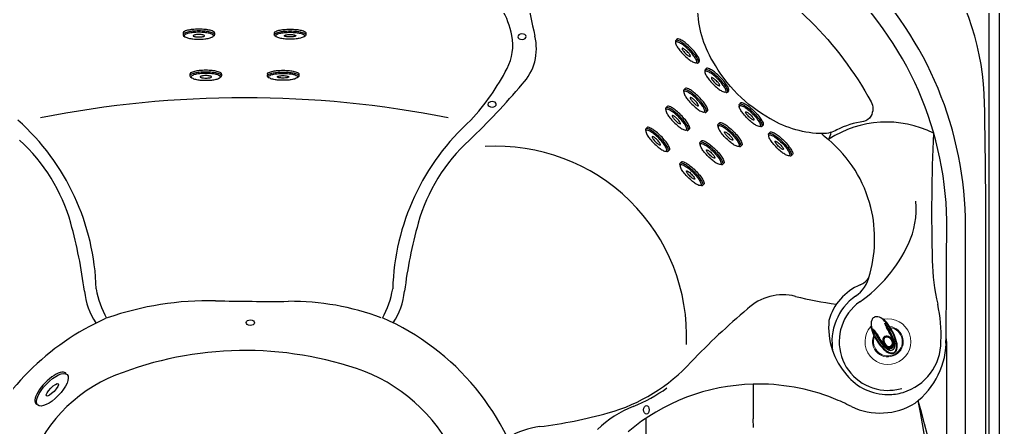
# Model space of a CAD drawing. Extents: x 409 to 498, y 628 to 778.
# Drawn here: x 439.8 to 497.6, y 699.3 to 723.4 of the extents above; entities that cross this region are included whole.
import ezdxf

# ---------------------------------------------------------------- set-up
doc = ezdxf.new("R2010")
doc.units = 0
doc.header["$MEASUREMENT"] = 0
doc.layers.add('1', color=4, linetype='Continuous')

# ---------------------------------------------------------------- blocks, each defined once
blk = doc.blocks.new('AIRVALVE')
at = {"layer": '1', "color": 3}
for points in [[(0, -0.361, -0.315142), (-0.226, -0.203, -0.18995), (-0.227, 0.196, -0.321841), (0, 0.358, -0.321841)], [(0, -0.301, -0.313827), (-0.177, -0.179, -0.191301), (-0.177, 0.18, -0.313824), (0, 0.302, -0.313824)], [(0, -0.361, 0.315142), (0.226, -0.203, 0.18995), (0.226, 0.196, 0.321841), (0, 0.358, 0.321841)], [(0, -0.301, 0.313827), (0.176, -0.179, 0.191301), (0.177, 0.18, 0.313824), (0, 0.302, 0.313824)]]:
    blk.add_lwpolyline(points, format="xyb", dxfattribs=at)
at = {"layer": '1', "color": 2, "linetype": 'Continuous', "lineweight": 0}
for centre, start, end in [((-0.001, 0), 89.9806, 250.90392), ((0, 0), 289.09608, 90.0194)]:
    blk.add_arc(centre, 1.35, start, end, dxfattribs=at)
at = {"layer": '1', "color": 3, "lineweight": 0}
for centre, radius, start, end in [((-0.001, 0), 0.904, 89.97102, 234.01576), ((-0.001, 0), 0.846, 89.96905, 230.78501), ((0, 0), 0.904, 305.98424, 90.02898), ((0, 0), 0.846, 309.21499, 90.03095)]:
    blk.add_arc(centre, radius, start, end, dxfattribs=at)
at = {"layer": '1', "color": 3}
for centre, radius, start, end in [((0.288, 0.156), 0.727, 137.31549, 162.11396), ((0.285, 0.168), 0.679, 134.65354, 155.22065), ((-0.001, 0.449), 0.316, 89.94361, 140.76635), ((-0.001, 0.458), 0.271, 89.8214, 134.65354), ((0, 0.449), 0.316, 39.23365, 90.05639), ((0, 0.458), 0.271, 45.34646, 90.1786), ((-0.286, 0.168), 0.679, 24.77935, 45.34646), ((-0.289, 0.156), 0.727, 17.88604, 42.68451), ((2.301, -0.493), 2.841, 162.11396, 183.2782), ((1.83, -0.428), 2.334, 157.81693, 183.07476), ((0.861, -0.196), 1.249, 149.36098, 174.27523), ((-4.441, 0.724), 4.188, 348.96815, 350.97569), ((0.802, -0.203), 1.125, 159.56857, 175.73155), ((0.319, -0.032), 0.632, 154.59839, 170.97569), ((0.075, 0.068), 0.349, 134.63006, 159.56857), ((0.537, -0.136), 0.873, 146.16875, 154.59839), ((-0.001, 0.314), 0.247, 89.91472, 149.36098), ((0, 0.224), 0.227, 90.0848, 146.16875), ((0.016, 0.128), 0.266, 93.75228, 134.63006), ((0, 0.314), 0.247, 30.63902, 90.08528), ((-0.001, 0.224), 0.227, 33.83125, 89.9152), ((-0.017, 0.128), 0.266, 45.36994, 86.24772), ((-0.076, 0.068), 0.349, 20.43143, 45.36994), ((-0.538, -0.136), 0.873, 25.40161, 33.83125), ((-0.862, -0.196), 1.249, 5.72477, 30.63902), ((-0.319, -0.032), 0.632, 9.02431, 25.40161), ((-0.803, -0.203), 1.125, 4.26845, 20.43143), ((4.441, 0.724), 4.188, 189.02431, 191.03185), ((-1.831, -0.428), 2.334, 356.92524, 22.18307), ((-2.301, -0.493), 2.841, 356.7218, 17.88604), ((2.224, -0.515), 2.725, 180.81595, 195.49048), ((4.917, -0.603), 5.325, 174.27523, 183.12651), ((-6.839, -0.536), 6.484, 355.74511, 1.00015), ((2.459, -0.449), 2.815, 172.41759, 179.46911), ((10.219, -0.764), 10.561, 178.1966, 179.77232), ((6.947, -0.661), 7.288, 175.73155, 178.1966), ((-6.948, -0.661), 7.288, 1.8034, 4.26845), ((-2.46, -0.449), 2.815, 0.53089, 7.58241), ((-10.22, -0.764), 10.561, 0.22768, 1.8034), ((6.838, -0.536), 6.484, 178.99985, 184.25489), ((-4.918, -0.603), 5.325, 356.87349, 5.72477), ((-2.225, -0.515), 2.725, 344.50952, 359.18405), ((2.713, -0.478), 3.255, 184.45422, 194.17781), ((0.602, -0.839), 1.003, 183.12651, 190.4498), ((-0.355, -1.015), 0.0297, 190.4498, 209.09317), ((-0.338, -1.006), 0.0492, 209.09317, 215.39782), ((-0.376, -1.032), 0.00301, 215.39782, 350.87789), ((-0.409, -1.014), 0.0406, 333.00102, 349.59221), ((-2.094, -0.715), 1.752, 350.21737, 359.77232), ((2.093, -0.715), 1.752, 180.22768, 189.78263), ((0.408, -1.014), 0.0406, 190.40779, 206.99898), ((0.375, -1.032), 0.00301, 189.12211, 324.60218), ((0.337, -1.006), 0.0492, 324.60218, 330.90683), ((0.354, -1.015), 0.0297, 330.90683, 349.5502), ((-0.603, -0.839), 1.003, 349.5502, 356.87349), ((-2.714, -0.478), 3.255, 345.82219, 355.54578), ((-0.438, -1.262), 0.0149, 250.80834, 302.59821), ((-0.438, -1.261), 0.0152, 302.50143, 335.00195), ((-0.414, -1.27), 0.0106, 81.60454, 167.3023), ((-0.445, -1.375), 0.119, 70.118, 74.27861), ((-0.41, -1.276), 0.0151, 21.31497, 66.32225), ((0.207, -1.099), 0.626, 193.27132, 228.31787), ((-0.001, -1.348), 0.301, 226.35926, 270.08697), ((0, -1.348), 0.301, 269.91303, 313.64074), ((-0.208, -1.099), 0.626, 311.68213, 346.72868), ((0.409, -1.276), 0.0151, 113.67775, 158.68503), ((0.444, -1.375), 0.119, 105.72139, 109.882), ((0.413, -1.27), 0.0106, 12.6977, 98.39546), ((0.437, -1.261), 0.0152, 204.99805, 237.49857), ((0.437, -1.262), 0.0149, 237.40179, 289.19166)]:
    blk.add_arc(centre, radius, start, end, dxfattribs=at)
blk = doc.blocks.new('MINI')
at = {"layer": '1', "color": 3}
for p, q in [((0.223, 0.931), (0.327, 0.931)), ((0.391, 0.895), (0.44, 0.828)), ((0.391, 0.895), (0.391, 0.895)), ((0.223, -0.932), (0.327, -0.932)), ((0.327, -0.932), (0.327, -0.932)), ((0.386, -0.902), (0.441, -0.828))]:
    blk.add_line(p, q, dxfattribs=at)
for points in [[(0.223, 0.931, 0.267867), (0.159, 0.895, 0.072378), (0.065, 0.659, 0.034036), (0.019, 0.384, 0.024706), (0, 0, 0.024706), (0.019, -0.384, 0.034036), (0.065, -0.659, 0.072378), (0.159, -0.895, 0.267867), (0.223, -0.932, 0.267867)], [(0.391, 0.895, 0.267867), (0.327, 0.931, 0.267867), (0.264, 0.895, 0.072378), (0.17, 0.659, 0.034036), (0.123, 0.384, 0.024706), (0.104, 0, 0.024706), (0.123, -0.384, 0.034036), (0.17, -0.659, 0.072378), (0.264, -0.895, 0.267867), (0.327, -0.932, 0.267867)], [(0.327, -0.932, 0.238458), (0.386, -0.902, 0.072378)]]:
    blk.add_lwpolyline(points, format="xyb", dxfattribs=at)
for points in [[(0.386, -0.855, 0.267867), (0.445, -0.822, 0.072378), (0.531, -0.605, 0.034036), (0.574, -0.352, 0.024706), (0.591, 0, 0.024706), (0.574, 0.352, 0.034036), (0.531, 0.605, 0.072378), (0.445, 0.822, 0.267867), (0.386, 0.855, 0.267867), (0.328, 0.822, 0.072378), (0.242, 0.605, 0.034036), (0.199, 0.352, 0.024706), (0.182, 0, 0.024706), (0.199, -0.352, 0.034036), (0.242, -0.605, 0.072378), (0.328, -0.822, 0.267867)], [(0.388, 0.343, 0.280852), (0.368, 0.331, 0.066452), (0.337, 0.244, 0.030521), (0.321, 0.143, 0.022038), (0.315, 0.003, 0.022038), (0.321, -0.137, 0.030521), (0.337, -0.238, 0.066452), (0.368, -0.325, 0.280852), (0.388, -0.337, 0.280852), (0.408, -0.325, 0.066452), (0.439, -0.238, 0.030521), (0.454, -0.137, 0.022038), (0.46, 0.003, 0.022038), (0.454, 0.143, 0.030521), (0.439, 0.244, 0.066452), (0.408, 0.331, 0.280852)]]:
    blk.add_lwpolyline(points, format="xyb", close=True, dxfattribs=at)
blk = doc.blocks.new('2011PULSE')
at = {"layer": '1', "color": 3, "linetype": 'Continuous'}
for p, q in [((87, 23.25), (87, 65.75)), ((88.207, 23.25), (88.207, 65.75)), ((85.875, 58.947), (85.875, 30.053)), ((74.483, 56.437), (74.483, 54.388)), ((68.152, 54.418), (68.152, 52.419)), ((74.514, 53.889), (74.483, 54.388))]:
    blk.add_line(p, q, dxfattribs=at)
at = {"layer": '1', "linetype": 'Continuous'}
blk.add_lwpolyline([(7.75, 0), (81.25, 0, 0.414214), (89, 7.75), (89, 81.25, 0.414214), (81.25, 89), (7.75, 89, 0.414214), (0, 81.25), (0, 7.75, 0.414214), (7.75, 0)], format="xyb", dxfattribs=at)
at = {"layer": '1', "color": 3, "linetype": 'Continuous'}
blk.add_lwpolyline([(7.75, 0.606), (81.244, 0.606, 0.414214), (88.394, 7.756), (88.394, 81.244, 0.414214), (81.244, 88.394), (7.756, 88.394, 0.414214), (0.606, 81.244), (0.606, 7.75, 0.413713)], format="xyb", close=True, dxfattribs=at)
at = {"layer": '1'}
blk.add_lwpolyline([(75.497, 72.095, -0.139939), (72.103, 75.503, -0.13657), (71.223, 78.603, -0.135613), (71.45, 79.409, 0.068851), (71.947, 80.989, -0.225097), (72.255, 81.423, -0.255346), (73.106, 81.436, -0.142373), (81.436, 73.106, -0.255346), (81.423, 72.255, -0.225097), (80.989, 71.947, 0.068851), (79.409, 71.45, -0.135613), (78.603, 71.224, -0.13657), (75.503, 72.103)], format="xyb", dxfattribs=at)
at = {"layer": '1', "color": 3, "linetype": 'Continuous'}
for centre, radius, start, end in [((65.75, 65.75), 21.25, 359.99997, 90.00003), ((65.695, 65.679), 20.214, 356.67125, 92.40735), ((72.664, 72.783), 15.463, 0.81274, 34.97284), ((55.145, 76.01), 5.213, 11.01127, 48.21713), ((87.071, 83.196), 26.198, 188.37847, 193.71693), ((57.347, 76.438), 2.97, 332.5832, 11.01127), ((58.624, 76.252), 3.084, 316.91535, 13.71693), ((47.45, 81.572), 14.119, 317.45118, 332.5832), ((27.993, 102.004), 43.097, 313.67656, 319.72841), ((-466.528, 63.11), 554.741, 0.27267, 1.02178), ((21.85, 61.67), 13.917, 1.5883, 48.0719), ((67.15, 61.67), 13.917, 131.9281, 178.4117), ((82.341, 65.732), 6.175, 63.36994, 123.25931), ((89.776, 83.768), 16.852, 228.10116, 229.89303), ((24.242, 63.144), 10.401, 15.55786, 47.68054), ((64.758, 63.144), 10.401, 132.31946, 164.44214), ((73.98, 65.014), 7.668, 13.93579, 49.89275), ((79.196, 66.779), 4.898, 335.06765, 5.30504), ((74.001, 65.019), 7.646, 342.65151, 13.93579), ((7.544, 58.495), 27.734, 7.0898, 15.55786), ((81.456, 58.495), 27.734, 164.44214, 172.9102), ((75.848, 68.335), 8.59, 304.93454, 335.06765), ((-175.193, 62.938), 261.073, 359.1047, 0.34413), ((79.447, 63.241), 1.929, 303.84289, 348.11852), ((80.365, 63.287), 1.083, 293.56784, 329.63445), ((39.297, 62.377), 4.256, 186.19595, 213.08217), ((41.035, 62.956), 5.35, 189.67798, 209.34223), ((47.965, 62.956), 5.35, 330.65777, 350.32202), ((49.703, 62.377), 4.256, 326.91783, 353.80405), ((81.972, 59.4), 3.123, 112.08312, 165.22279), ((42.413, 43.074), 18.287, 88.80007, 109.15484), ((46.111, 219.624), 158.301, 268.80007, 270.35672), ((47.192, 45.943), 15.383, 69.54772, 90.35672), ((76.252, 58.624), 3.084, 76.28306, 133.08465), ((83.196, 87.071), 26.198, 256.28306, 261.62153), ((82.429, 58.947), 3.299, 125.32114, 190.49625), ((82.429, 58.947), 2.875, 125.32114, 270), ((102.004, 27.993), 43.097, 130.27158, 136.32344), ((79.673, 63.049), 1.92, 261.16577, 261.71095), ((42.568, 46.441), 15.217, 114.31207, 156.00503), ((46.745, 46.843), 14.736, 12.54508, 66.40208), ((83.229, 59.812), 4.294, 174.78977, 221.39121), ((81.109, 59.08), 4.766, 307.74035, 0.28648), ((63.144, 64.758), 10.401, 285.55786, 317.68054), ((82.429, 58.947), 3.124, 219.19877, 270), ((74.796, 44.533), 11.908, 91.50805, 130.20311), ((63.759, 64.123), 9.718, 292.14118, 305.52217), ((74.803, 44.5), 11.942, 68.24545, 91.53575), ((82.429, 58.947), 2.875, 270, 286.52618), ((74.803, 44.5), 11.942, 62.74284, 68.24545), ((82.443, 58.867), 3.044, 269.74229, 286.70744), ((47.363, 44.5), 38.446, 343.45678, 16.54318), ((70.011, 48.757), 6.871, 112.14118, 133.27105), ((81.969, 58.675), 3.943, 244.50704, 301.44807), ((58.495, 81.456), 27.734, 277.0898, 285.55786), ((62.451, 49.362), 4.603, 96.65453, 121.51386)]:
    blk.add_arc(centre, radius, start, end, dxfattribs=at)
at = {"layer": '1', "color": 2, "linetype": 'Continuous'}
for centre, radius, start, end in [((44.5, 11.681), 61.657, 78.76183, 101.23817), ((77.049, 71.764), 2.092, 335.42906, 347.26892), ((195.06, 66.476), 110.055, 177.51292, 181.43035), ((59.34, 59.26), 11.222, 357.57962, 93.33701), ((97.987, 64.053), 12.952, 181.43035, 192.90903), ((77.544, 59.367), 8.021, 356.99929, 12.90903), ((82.429, 58.947), 3.125, 286.52618, 0), ((44.535, 37.722), 20.701, 70.21518, 111.63585), ((47.916, 47.916), 9.968, 22.63227, 68.66951), ((40.146, 48.786), 8.797, 111.63585, 162.67521), ((29.864, 44.5), 55.444, 348.61268, 11.38732)]:
    blk.add_arc(centre, radius, start, end, dxfattribs=at)
at = {"layer": '1', "color": 2, "extrusion": (0, 0, -1)}
for centre in [(60.857, 76.947), (59.096, 72.957)]:
    blk.add_ellipse(centre, major_axis=(-0.25, -0.008), ratio=0.649149, dxfattribs=at)
at = {"layer": '1', "color": 2}
for centre, major_axis in [((44.846, 60.067), (-0.25, 0.008)), ((68.193, 54.918), (0, 0.25))]:
    blk.add_ellipse(centre, major_axis=major_axis, ratio=0.649149, dxfattribs=at)
at = {"layer": '1'}
blk.add_ellipse((33.086, 56.194), major_axis=(0.875, 0.901), ratio=0.372628, start_param=-0.135711, end_param=3.277304, dxfattribs=at)
for major_axis, ratio in [((-0.871, -0.896), 0.390628), ((-0.349, -0.359), 0.268339)]:
    blk.add_ellipse((33.177, 56.105), major_axis=major_axis, ratio=ratio, dxfattribs=at)
for p, rotation in [((41.81, 77.387), 270), ((70.81, 76.295), 225), ((72.539, 74.564), 225), ((42.221, 74.961), 270), ((71.294, 73.379), 225), ((70.231, 72.317), 225), ((69.049, 71.075), 225)]:
    blk.add_blockref('MINI', p, dxfattribs=dict(at, rotation=rotation))
at = {"layer": '1', "xscale": -1}
for p, rotation in [((47.19, 77.387), 90), ((46.779, 74.961), 90), ((74.564, 72.539), 45.00028733148724), ((73.319, 71.354), 45.00028733148724), ((76.295, 70.81), 45.00028733148724), ((72.256, 70.292), 45.00028733148724), ((71.074, 69.05), 45.00028733148724)]:
    blk.add_blockref('MINI', p, dxfattribs=dict(at, rotation=rotation))
at = {"layer": '1', "color": 3, "rotation": 209.6956190929348}
blk.add_blockref('AIRVALVE', (82.428, 58.947), dxfattribs=at)

msp = doc.modelspace()

# ---------------------------------------------------------------- block references
at = {"layer": '1'}
msp.add_blockref('2011PULSE', (408.577, 645.46), dxfattribs=at)

doc.saveas('drawing.dxf')
